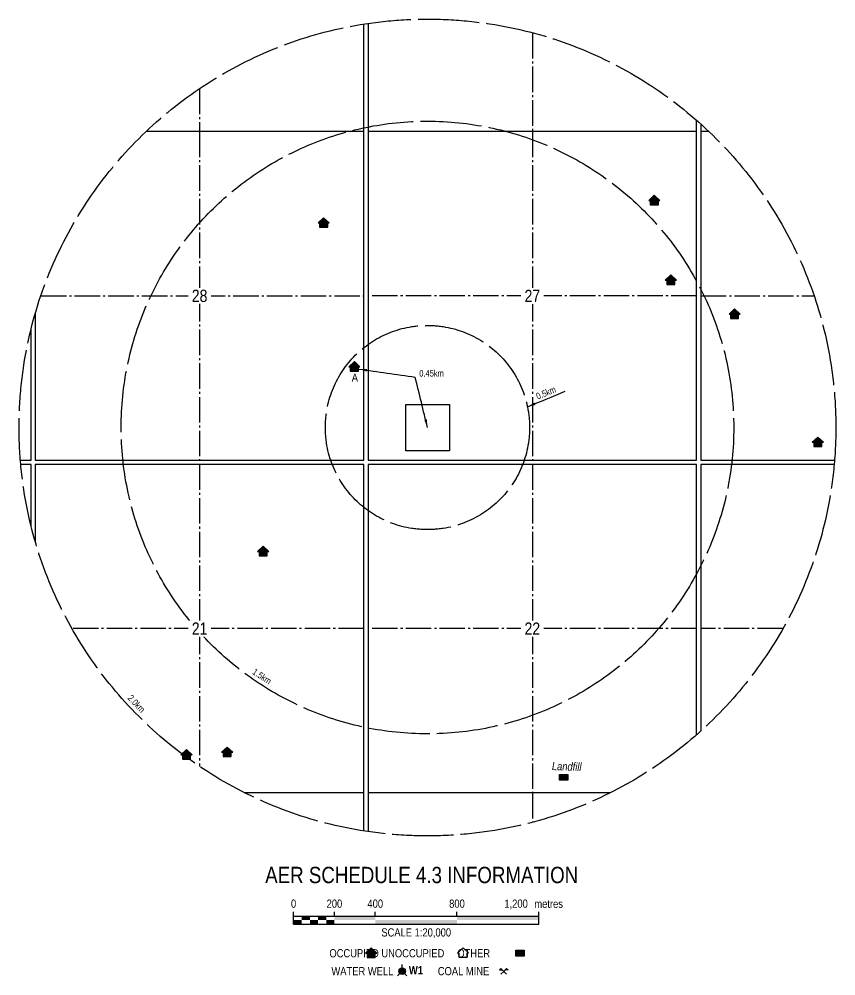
# Model space of a CAD drawing. Extents: x 353105 to 355167, y 6135373 to 6137488.
# Drawn here: x 354167 to 355167, y 6135373 to 6136545 of the extents above; entities that cross this region are included whole.
import ezdxf
from ezdxf.enums import TextEntityAlignment as Align

# ---------------------------------------------------------------- set-up
doc = ezdxf.new("R2010")
doc.units = 0
doc.header["$LTSCALE"] = 5
doc.linetypes.add('foc-BUFFER', pattern=[16.75, 15, -1.75])
doc.linetypes.add('foc-QUARTERLINE', pattern=[33, 25, -3, 2, -3])
for name, color, linetype in [('AS-RESIDENCE', 14, 'Continuous'), ('AS-SYMBOL', 7, 'Continuous'), ('AUX-BUFFER', 7, 'foc-BUFFER'), ('CG-NOTES', 7, 'Continuous'), ('DETAIL-T', 7, 'Continuous'), ('F-WS-S', 190, 'Continuous'), ('L-2', 7, 'Continuous'), ('L-QSEC', 8, 'foc-QUARTERLINE'), ('L-SEC', 7, 'Continuous'), ('P-PROPOSED', 10, 'Continuous'), ('S-7', 6, 'Continuous'), ('T-WATER-T', 170, 'Continuous')]:
    doc.layers.add(name, color=color, linetype=linetype)
doc.styles.add('120', font='ARIALN.TTF', dxfattribs={"height": 13})
doc.styles.add('60L', font='ARIALN.TTF', dxfattribs={"height": 7.35})
doc.styles.add('80', font='ARIALN.TTF', dxfattribs={"height": 10})
doc.styles.add('80CG', font='ARIALN.TTF', dxfattribs={"height": 10})
doc.styles.add('80L', font='ARIALN.TTF', dxfattribs={"height": 10})
doc.styles.add('BOLD', font='ARIALNB.TTF')
doc.dimstyles.new('Compass 5 000', dxfattribs={"dimscale": 5, "dimtxt": 9, "dimasz": 2, "dimexe": 0.2, "dimexo": 0.0625, "dimgap": 0.5, "dimtad": 0, "dimtih": 1, "dimtoh": 1, "dimzin": 0, "dimdsep": 46, "dimtxsty": '80CG', "dimcen": 0.1, "dimse1": 1, "dimse2": 1, "dimclrd": 256, "dimclrt": 256, "dimaunit": 1, "dimadec": 4, "dimazin": 0, "dimtfac": 0.06, "dimtofl": 0, "dimtmove": 0, "dimatfit": 1, "dimfxl": 0.2, "dimtolj": 1, "dimtzin": 0, "dimlwd": -1, "dimarcsym": 0})

# ---------------------------------------------------------------- blocks, each defined once
blk = doc.blocks.new('*U59')
at = {"color": 0}
for p, q in [((-150, 0), (-150, 15)), ((-100, 10), (-100, 15)), ((-50, 10), (-50, 15)), ((50, 10), (50, 15)), ((150.2, 0), (150.2, 15)), ((-150, 10), (150.2, 10)), ((-150, 0), (150.2, 0))]:
    blk.add_line(p, q, dxfattribs=at)
for points in [[(-150, 5), (-140, 5), (-150, 0), (-140, 0)], [(-140, 10), (-130, 10), (-140, 5), (-130, 5)], [(-130, 5), (-120, 5), (-130, 0), (-120, 0)], [(-120, 10), (-110, 10), (-120, 5), (-110, 5)], [(-110, 5), (-100, 5), (-110, 0), (-100, 0)], [(-100, 10), (-50, 10), (-100, 5), (-50, 5)], [(-50, 5), (50, 5), (-50, 0), (50, 0)], [(50, 10), (150.2, 10), (50, 5), (150.2, 5)]]:
    blk.add_solid(points, dxfattribs=at)
at = {"color": 0, "style": '80'}
blk.add_text('metres', height=10, dxfattribs=at).set_placement((162.2, 20), align=Align.CENTER)
at = {"color": 0, "char_height": 10, "style": '80'}
for s, insert, attachment_point in [('0', (-150, 30.2), 2), ('200', (-100, 30.2), 2), ('400', (-50, 30.2), 2), ('800', (50, 30.2), 2), ('1,200', (136.7, 30.2), 3), ('SCALE 1:20,000', (0.1, -5), 2)]:
    blk.add_mtext(s, dxfattribs=dict(at, insert=insert, attachment_point=attachment_point))
blk = doc.blocks.new('res_abd')
at = {"color": 14}
blk.add_lwpolyline([(-1.13, -0.57), (-1.13, -1.62), (0.87, -1.62), (0.87, -0.57), (1.22, -0.57), (-0.13, 0.69), (-1.49, -0.57)], close=True, dxfattribs=at)
blk = doc.blocks.new('res_other')
blk.add_hatch(color=14).paths.add_polyline_path([(-1.09, 0.73), (0.91, 0.73), (0.91, -0.69), (-1.09, -0.69)])
at = {"color": 14}
blk.add_lwpolyline([(-1.09, 0.73), (0.91, 0.73), (0.91, -0.69), (-1.09, -0.69)], close=True, dxfattribs=at)
blk = doc.blocks.new('res_occ')
for points in [[(0.1, 0.89), (-1.26, -0.37), (1.46, -0.37)], [(-0.9, -1.43), (1.1, -1.43), (1.1, -0.37), (-0.9, -0.37)]]:
    blk.add_hatch(color=14).paths.add_polyline_path(points)
at = {"color": 14}
for points in [[(0.1, 0.89), (-1.26, -0.37), (1.46, -0.37)], [(-0.9, -1.43), (1.1, -1.43), (1.1, -0.37), (-0.9, -0.37)]]:
    blk.add_lwpolyline(points, close=True, dxfattribs=at)
blk = doc.blocks.new('WAT')
h = blk.add_hatch(color=255)
h.dxf.hatch_style = 1
edge = h.paths.add_edge_path()
edge.add_arc((0, 0), 0.9, 0, 360)
at = {"color": 170}
for p, q in [((0, 0.82), (0, 1.63)), ((-0.58, -0.58), (-1.15, -1.15)), ((0.58, -0.58), (1.15, -1.15))]:
    blk.add_line(p, q, dxfattribs=at)
blk.add_circle((0, 0), 0.8, dxfattribs=at)
blk = doc.blocks.new('Mine')
at = {"layer": 'AS-SYMBOL'}
h = blk.add_hatch(color=161, dxfattribs=at)
h.dxf.hatch_style = 1
h.paths.add_polyline_path([(-0.71, 0.71), (-1.06, 0.35), (-0.35, 0.35)])
h = blk.add_hatch(color=161, dxfattribs=at)
h.dxf.hatch_style = 1
h.paths.add_polyline_path([(0.71, 0.71), (0.35, 0.35), (1.06, 0.35)])
at = {"layer": 'AS-SYMBOL', "color": 161}
for p, q in [((-0.71, 0.71), (-1.06, 0.35)), ((-1.06, 0.35), (-0.35, 0.35)), ((-0.71, 0.71), (0, 0)), ((0, 0), (-0.71, -0.71)), ((0, 0), (0.71, 0.71)), ((0, 0), (0.71, -0.71)), ((1.06, 0.35), (0.35, 0.35)), ((0.71, 0.71), (1.06, 0.35))]:
    blk.add_line(p, q, dxfattribs=at)
blk = doc.blocks.new('*U60')
at = {"layer": 'AS-RESIDENCE', "color": 14}
blk.add_lwpolyline([(130, -1.3), (140, -1.3), (140, -8.5), (130, -8.5)], close=True, dxfattribs=at)
at = {"layer": 'AS-RESIDENCE', "xscale": 5, "yscale": 5, "zscale": 5}
for name, p in [('res_occ', (-47.7, -2.9)), ('res_abd', (65.9, -1.7)), ('res_other', (135.5, -5))]:
    blk.add_blockref(name, p, dxfattribs=at)
at = {"layer": 'AS-SYMBOL', "color": 161, "xscale": 5, "yscale": 5, "zscale": 5}
blk.add_blockref('Mine', (115, -27.2), dxfattribs=at)
at = {"layer": 'F-WS-S', "xscale": 5, "yscale": 5, "zscale": 5}
blk.add_blockref('WAT', (-9.3, -26.9), dxfattribs=at)
at = {"layer": 'CG-NOTES', "char_height": 12, "style": '80CG'}
for s, insert, width, attachment_point in [('{\\H0.83333x;OCCUPIED^IUNOCCUPIED^I    OTHER}', (0, 0), 324.707, 2), ('\\pi0.13844;{\\H0.83333x;WATER WELL}', (-96, -21.9), 75.427, 1), ('\\pi0.33285;{\\H0.83333x;COAL MINE}', (34, -21.9), 62.521, 1)]:
    blk.add_mtext(s, dxfattribs=dict(at, insert=insert, width=width, attachment_point=attachment_point))
at = {"layer": 'T-WATER-T', "style": 'BOLD'}
blk.add_text('W1', height=10, dxfattribs=at).set_placement((-1, -30.8))

msp = doc.modelspace()

# ---------------------------------------------------------------- linework, layer by layer
at = {"layer": 'AUX-BUFFER'}
for radius in [375, 125]:
    msp.add_circle((354667, 6136044.8), radius, dxfattribs=at)
at = {"layer": 'L-QSEC', "color": 253, "ltscale": 0.25}
for p, q in [((354795.4, 6136528), (354795.4, 6136407.1)), ((354388, 6136459.7), (354388, 6136407.1)), ((354388, 6136407.1), (354388, 6136205.9)), ((354795.4, 6136407.1), (354795.4, 6136205.9)), ((354193.7, 6136205.9), (354388, 6136205.9)), ((354388, 6136205.9), (354388, 6136004.8)), ((354388, 6136205.9), (354589.2, 6136205.9)), ((354795.4, 6136205.9), (354594.2, 6136205.9)), ((354795.4, 6136205.9), (354795.4, 6136004.8)), ((354996.5, 6136205.9), (354795.4, 6136205.9)), ((355001.6, 6136205.9), (355140.3, 6136205.9)), ((354388, 6135999.7), (354388, 6135798.6)), ((354795.4, 6135999.7), (354795.4, 6135798.6)), ((354388, 6135798.6), (354231.8, 6135798.6)), ((354388, 6135798.6), (354388, 6135629.9)), ((354589.2, 6135798.6), (354388, 6135798.6)), ((354795.4, 6135798.6), (354594.2, 6135798.6)), ((354996.5, 6135798.6), (354795.4, 6135798.6)), ((354795.4, 6135798.6), (354795.4, 6135597.4)), ((355102.2, 6135798.6), (355001.6, 6135798.6)), ((354795.4, 6135597.4), (354795.4, 6135561.5))]:
    msp.add_line(p, q, dxfattribs=at)
at = {"layer": 'L-SEC', "color": 253}
for p, q in [((354589.2, 6136407.1), (354589.2, 6136538.7)), ((354594.2, 6136539.4), (354594.2, 6136407.1)), ((354996.5, 6136407.1), (354996.5, 6136420.8)), ((355001.6, 6136416.4), (355001.6, 6136407.1)), ((354388, 6136407.1), (354322.5, 6136407.1)), ((354589.2, 6136407.1), (354388, 6136407.1)), ((354589.2, 6136205.9), (354589.2, 6136407.1)), ((354594.2, 6136407.1), (354594.2, 6136205.9)), ((354795.4, 6136407.1), (354594.2, 6136407.1)), ((354996.5, 6136407.1), (354795.4, 6136407.1)), ((354996.5, 6136205.9), (354996.5, 6136407.1)), ((355001.6, 6136407.1), (355001.6, 6136205.9)), ((355011.6, 6136407.1), (355001.6, 6136407.1)), ((354589.2, 6136004.8), (354589.2, 6136205.9)), ((354594.2, 6136205.9), (354594.2, 6136004.8)), ((354996.5, 6136004.8), (354996.5, 6136205.9)), ((355001.6, 6136205.9), (355001.6, 6136004.8)), ((354186.8, 6136184.1), (354186.8, 6136004.8)), ((354181.8, 6136004.8), (354181.8, 6136165.4)), ((354168.6, 6136004.8), (354181.8, 6136004.8)), ((354181.8, 6135999.7), (354169.1, 6135999.7)), ((354181.8, 6135924.1), (354181.8, 6135999.7)), ((354186.8, 6136004.8), (354388, 6136004.8)), ((354186.8, 6135999.7), (354186.8, 6135905.5)), ((354388, 6135999.7), (354186.8, 6135999.7)), ((354388, 6136004.8), (354589.2, 6136004.8)), ((354589.2, 6135999.7), (354388, 6135999.7)), ((354589.2, 6135798.6), (354589.2, 6135999.7)), ((354594.2, 6136004.8), (354795.4, 6136004.8)), ((354594.2, 6135999.7), (354594.2, 6135798.6)), ((354795.4, 6135999.7), (354594.2, 6135999.7)), ((354795.4, 6136004.8), (354996.5, 6136004.8)), ((354996.5, 6135999.7), (354795.4, 6135999.7)), ((354996.5, 6135798.6), (354996.5, 6135999.7)), ((355001.6, 6136004.8), (355165.4, 6136004.8)), ((355001.6, 6135999.7), (355001.6, 6135798.6)), ((355165, 6135999.7), (355001.6, 6135999.7)), ((354589.2, 6135597.4), (354589.2, 6135798.6)), ((354594.2, 6135798.6), (354594.2, 6135597.4)), ((354996.5, 6135668.7), (354996.5, 6135798.6)), ((355001.6, 6135798.6), (355001.6, 6135673.1)), ((354589.2, 6135597.4), (354443.7, 6135597.4)), ((354589.2, 6135550.9), (354589.2, 6135597.4)), ((354594.2, 6135597.4), (354594.2, 6135550.1)), ((354795.4, 6135597.4), (354594.2, 6135597.4)), ((354890.3, 6135597.4), (354795.4, 6135597.4))]:
    msp.add_line(p, q, dxfattribs=at)
at = {"layer": 'P-PROPOSED'}
msp.add_lwpolyline([(354640.3, 6136016.4), (354640.3, 6136073.1), (354693.8, 6136073.1), (354693.8, 6136016.4)], close=True, dxfattribs=at)

# ---------------------------------------------------------------- block references
at = {"layer": 'AS-RESIDENCE', "xscale": 5, "yscale": 5, "zscale": 5}
for p in [(354944.2, 6136324.7), (354539.3, 6136297.1), (354964.5, 6136227.1), (355042.5, 6136185.6), (354577, 6136121.1), (355144.5, 6136028.7), (354465.3, 6135895), (354371.4, 6135646), (354421.3, 6135649.2)]:
    msp.add_blockref('res_occ', p, dxfattribs=at)
at = {"layer": 'CG-NOTES', "xscale": 1.000395177734374, "yscale": 1.000395177734374, "zscale": 1.000395177734374}
msp.add_blockref('*U60', (354645.3, 6135406.2), dxfattribs=at)
at = {"layer": 'L-2', "xscale": 1.000395177734374, "yscale": 1.000395177734374, "zscale": 1.000395177734374}
msp.add_blockref('*U59', (354653.1, 6135436.7), dxfattribs=at)

# ---------------------------------------------------------------- texts
at = {"insert": (354657, 6136115.2), "char_height": 8, "attachment_point": 1, "style": '60L'}
msp.add_mtext_dynamic_manual_height_columns('0.45km', width=29.548, gutter_width=47.5, heights=[0], dxfattribs=at)
at = {"char_height": 8, "attachment_point": 1, "style": '60L'}
for s, insert, rotation in [('0.5km', (354799, 6136086.2), 22.5832), ('1.5km', (354456.2, 6135750.4), 326.1482), ('2.0km', (354305, 6135718.5), 313.5534)]:
    msp.add_mtext_dynamic_manual_height_columns(s, width=28.392, gutter_width=47.5, heights=[0], dxfattribs=dict(at, insert=insert, rotation=rotation))
at = {"layer": 'AS-RESIDENCE', "style": '80L'}
msp.add_text('A', height=10, dxfattribs=at).set_placement((354578.1, 6136105.9), align=Align.MIDDLE)
at = {"layer": 'AS-RESIDENCE', "color": 14, "insert": (354837.5, 6135629.8), "char_height": 9.991, "attachment_point": 5, "rotation": 358.2258, "style": '80CG', "bg_fill": 3, "box_fill_scale": 1.15, "bg_fill_color": 256, "bg_fill_true_color": 256, "bg_fill_transparency": 0}
msp.add_mtext('\\A1;{\\fArial Narrow|b0|i1|c0|p34;Landfill}', dxfattribs=at)
at = {"layer": 'DETAIL-T', "color": 3, "insert": (354463.9, 6135507), "char_height": 20.008, "width": 390.213, "attachment_point": 1, "style": '80CG'}
msp.add_mtext('\\pi4.4106;AER SCHEDULE 4.3 INFORMATION', dxfattribs=at)

# ---------------------------------------------------------------- leaders
at = {"path_type": 1}
for points in [[(354583.1, 6136116.4), (354652, 6136106.6)], [(354667, 6136044.8), (354652, 6136106.6)], [(354789.4, 6136070.1), (354835.6, 6136089.2)]]:
    msp.add_leader(points, dimstyle='Compass 5 000', override={"dimgap": 0.5, "dimtad": 0}, dxfattribs=at)

# ---------------------------------------------------------------- next in the draw order: linework, layer by layer
at = {"layer": 'AUX-BUFFER'}
msp.add_circle((354667, 6136044.8), 500, dxfattribs=at)

# ---------------------------------------------------------------- next in the draw order: block references
at = {"layer": 'AS-RESIDENCE', "xscale": 5, "yscale": 5, "zscale": 5}
msp.add_blockref('res_other', (354834.1, 6135616.4), dxfattribs=at)

# ---------------------------------------------------------------- next in the draw order: texts
at = {"layer": 'S-7', "char_height": 15, "width": 23.308, "attachment_point": 5, "style": '120', "bg_fill": 3, "box_fill_scale": 1.15, "bg_fill_color": 256}
for s, insert, bg_fill_transparency in [('28', (354388, 6136205.9), 13369431), ('27', (354795.4, 6136205.9), 13369446), ('21', (354388, 6135798.6), 13369426), ('22', (354795.4, 6135798.6), 13369451)]:
    msp.add_mtext(s, dxfattribs=dict(at, insert=insert, bg_fill_transparency=bg_fill_transparency))

doc.saveas('drawing.dxf')
